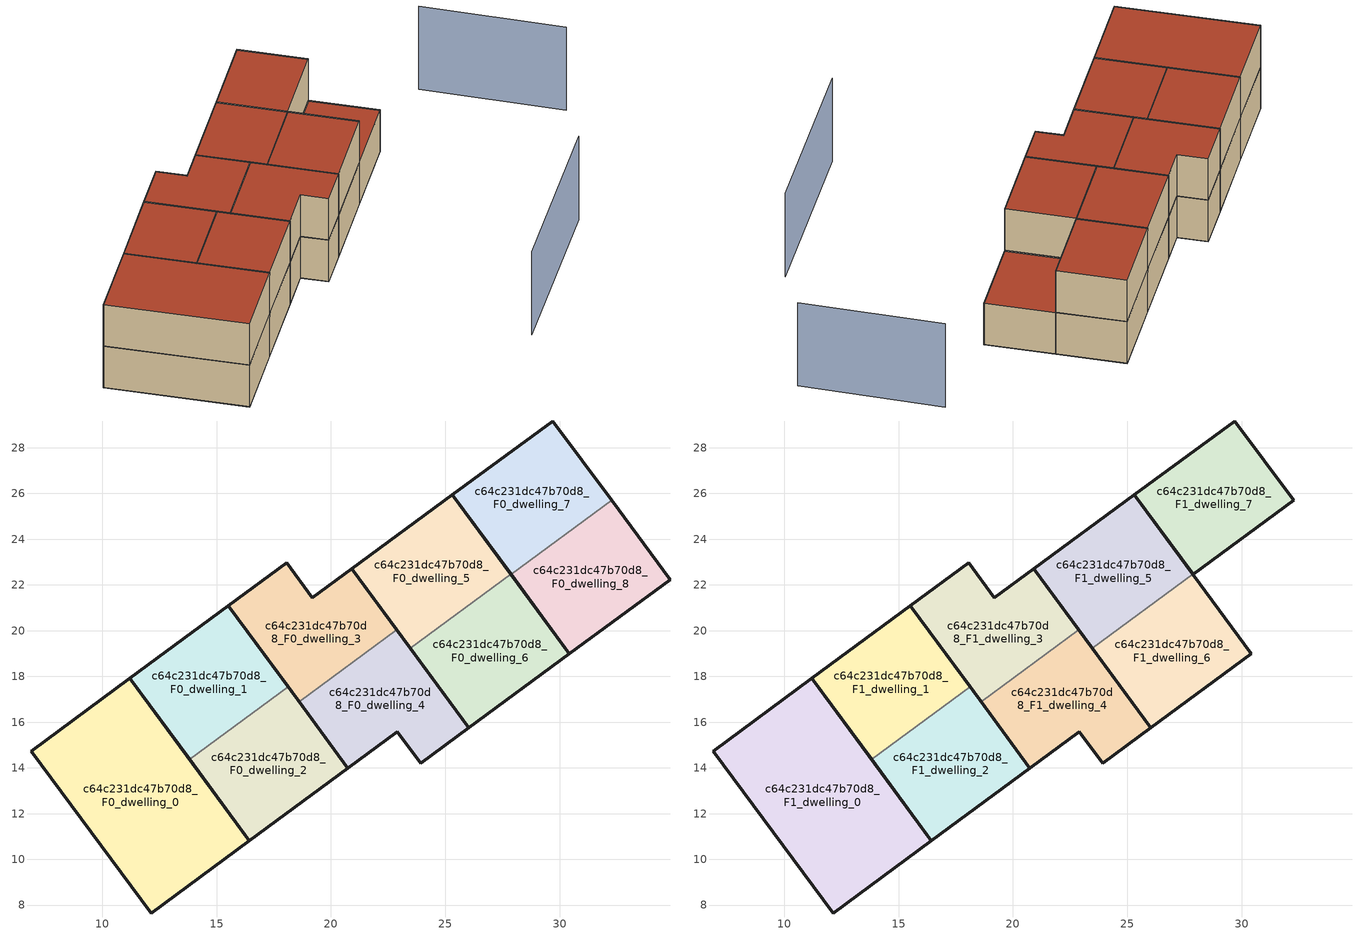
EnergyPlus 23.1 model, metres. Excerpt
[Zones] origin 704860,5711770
c64c231dc47b70d8_F0_dwelling_0
 floor ground (EU_floor_Construction): 16.43,10.82 11.21,17.92 6.89,14.74 12.13,7.65 z0
 wall outside (EU_wall_Construction): 16.43,10.82 12.13,7.65 6.89,14.74 11.21,17.92 16.43,10.82 z0:3
c64c231dc47b70d8_F0_dwelling_1
 floor ground (EU_floor_Construction): 18.13,17.54 15.52,21.09 11.21,17.92 13.82,14.37 z0
 wall outside (EU_wall_Construction): 13.82,14.37 11.21,17.92 15.52,21.09 18.13,17.54 z0:3
 wall to c64c231dc47b70d8_F0_dwelling_2 (EU_wall_Construction): 18.13,17.54 13.82,14.37 z0:3
c64c231dc47b70d8_F0_dwelling_2
 floor ground (EU_floor_Construction): 20.74,13.99 18.13,17.54 13.82,14.37 16.43,10.82 z0
 wall outside (EU_wall_Construction): 18.13,17.54 20.74,13.99 16.43,10.82 13.82,14.37 z0:3
c64c231dc47b70d8_F0_dwelling_3
 floor ground (EU_floor_Construction): 22.88,20.03 20.91,22.7 19.19,21.44 18.06,22.96 15.52,21.09 18.61,16.89 z0
 wall outside (EU_wall_Construction): 18.61,16.89 15.52,21.09 18.06,22.96 19.19,21.44 20.91,22.7 22.88,20.03 z0:3
 wall to c64c231dc47b70d8_F0_dwelling_4 (EU_wall_Construction): 22.88,20.03 18.61,16.89 z0:3
c64c231dc47b70d8_F0_dwelling_4
 floor ground (EU_floor_Construction): 26.03,15.75 22.88,20.03 18.61,16.89 20.74,13.99 22.9,15.58 23.92,14.2 z0
 wall outside (EU_wall_Construction): 22.88,20.03 26.03,15.75 23.92,14.2 22.9,15.58 20.74,13.99 18.61,16.89 z0:3
c64c231dc47b70d8_F0_dwelling_5
 floor ground (EU_floor_Construction): 27.87,22.46 25.31,25.94 20.91,22.7 23.47,19.23 z0
 wall outside (EU_wall_Construction): 23.47,19.23 20.91,22.7 25.31,25.94 27.87,22.46 z0:3
 wall to c64c231dc47b70d8_F0_dwelling_6 (EU_wall_Construction): 27.87,22.46 23.47,19.23 z0:3
c64c231dc47b70d8_F0_dwelling_6
 floor ground (EU_floor_Construction): 30.43,18.99 27.87,22.46 23.47,19.23 26.03,15.75 z0
 wall outside (EU_wall_Construction): 27.87,22.46 30.43,18.99 26.03,15.75 23.47,19.23 z0:3
c64c231dc47b70d8_F0_dwelling_7
 floor ground (EU_floor_Construction): 32.27,25.7 29.71,29.17 25.31,25.94 27.87,22.46 z0
 wall outside (EU_wall_Construction): 27.87,22.46 25.31,25.94 29.71,29.17 32.27,25.7 z0:3
 wall to c64c231dc47b70d8_F0_dwelling_8 (EU_wall_Construction): 32.27,25.7 27.87,22.46 z0:3
c64c231dc47b70d8_F0_dwelling_8
 floor ground (EU_floor_Construction): 34.84,22.24 32.27,25.7 27.87,22.46 30.43,18.99 z0
 wall outside (EU_wall_Construction): 32.27,25.7 34.84,22.24 30.43,18.99 27.87,22.46 z0:3
 roof outside (EU_roof_Construction): 32.27,25.7 34.84,22.24 30.43,18.99 27.87,22.46 z3
c64c231dc47b70d8_F1_dwelling_0
 floor to c64c231dc47b70d8_F0_dwelling_0 (EU_floor_Construction): 16.43,10.82 11.21,17.92 6.89,14.74 12.13,7.65 z3
 wall outside (EU_wall_Construction): 16.43,10.82 12.13,7.65 6.89,14.74 11.21,17.92 16.43,10.82 z3:6
 roof outside (EU_roof_Construction): 11.21,17.92 16.43,10.82 12.13,7.65 6.89,14.74 z6
c64c231dc47b70d8_F1_dwelling_1
 floor to c64c231dc47b70d8_F0_dwelling_1 (EU_floor_Construction): 18.13,17.54 15.52,21.09 11.21,17.92 13.82,14.37 z3
 wall outside (EU_wall_Construction): 13.82,14.37 11.21,17.92 15.52,21.09 18.13,17.54 z3:6
 wall to c64c231dc47b70d8_F1_dwelling_2 (EU_wall_Construction): 18.13,17.54 13.82,14.37 z3:6
 roof outside (EU_roof_Construction): 15.52,21.09 18.13,17.54 13.82,14.37 11.21,17.92 z6
c64c231dc47b70d8_F1_dwelling_2
 floor to c64c231dc47b70d8_F0_dwelling_2 (EU_floor_Construction): 20.74,13.99 18.13,17.54 13.82,14.37 16.43,10.82 z3
 wall outside (EU_wall_Construction): 18.13,17.54 20.74,13.99 16.43,10.82 13.82,14.37 z3:6
 roof outside (EU_roof_Construction): 18.13,17.54 20.74,13.99 16.43,10.82 13.82,14.37 z6
c64c231dc47b70d8_F1_dwelling_3
 floor to c64c231dc47b70d8_F0_dwelling_3 (EU_floor_Construction): 22.88,20.03 20.91,22.7 19.19,21.44 18.06,22.96 15.52,21.09 18.61,16.89 z3
 wall outside (EU_wall_Construction): 18.61,16.89 15.52,21.09 18.06,22.96 19.19,21.44 20.91,22.7 22.88,20.03 z3:6
 wall to c64c231dc47b70d8_F1_dwelling_4 (EU_wall_Construction): 22.88,20.03 18.61,16.89 z3:6
 roof outside (EU_roof_Construction): 20.91,22.7 22.88,20.03 18.61,16.89 15.52,21.09 18.06,22.96 19.19,21.44 z6
c64c231dc47b70d8_F1_dwelling_4
 floor to c64c231dc47b70d8_F0_dwelling_4 (EU_floor_Construction): 26.03,15.75 22.88,20.03 18.61,16.89 20.74,13.99 22.9,15.58 23.92,14.2 z3
 wall outside (EU_wall_Construction): 22.88,20.03 26.03,15.75 23.92,14.2 22.9,15.58 20.74,13.99 18.61,16.89 z3:6
 roof outside (EU_roof_Construction): 22.88,20.03 26.03,15.75 23.92,14.2 22.9,15.58 20.74,13.99 18.61,16.89 z6
c64c231dc47b70d8_F1_dwelling_5
 floor to c64c231dc47b70d8_F0_dwelling_5 (EU_floor_Construction): 27.87,22.46 25.31,25.94 20.91,22.7 23.47,19.23 z3
 wall outside (EU_wall_Construction): 23.47,19.23 20.91,22.7 25.31,25.94 27.87,22.46 z3:6
 wall to c64c231dc47b70d8_F1_dwelling_6 (EU_wall_Construction): 27.87,22.46 23.47,19.23 z3:6
 roof outside (EU_roof_Construction): 25.31,25.94 27.87,22.46 23.47,19.23 20.91,22.7 z6
c64c231dc47b70d8_F1_dwelling_6
 floor to c64c231dc47b70d8_F0_dwelling_6 (EU_floor_Construction): 30.43,18.99 27.87,22.46 23.47,19.23 26.03,15.75 z3
 wall outside (EU_wall_Construction): 27.87,22.46 30.43,18.99 26.03,15.75 23.47,19.23 z3:6
 roof outside (EU_roof_Construction): 27.87,22.46 30.43,18.99 26.03,15.75 23.47,19.23 z6
c64c231dc47b70d8_F1_dwelling_7
 floor to c64c231dc47b70d8_F0_dwelling_7 (EU_floor_Construction): 32.27,25.7 29.71,29.17 25.31,25.94 27.87,22.46 z3
 wall outside (EU_wall_Construction): 25.31,25.94 29.71,29.17 32.27,25.7 27.87,22.46 25.31,25.94 z3:6
 roof outside (EU_roof_Construction): 29.71,29.17 32.27,25.7 27.87,22.46 25.31,25.94 z6
shading: 29.45,2.36 39.15,9.39 / 45.81,18.24 40.66,25.52 z0:6
[Building]
EU S2 Campaign: North Axis=0; Terrain=City; Solar Distribution=FullExterior
[Site:Location]
London: Latitude=51.5; Longitude=-0.5; Time Zone=0; Elevation=25
[SizingPeriod:WeatherFileDays]
AnnualSizingPeriod: Begin Month=1; Begin Day of Month=1; End Month=12; End Day of Month=31; Day of Week for Start Day=Monday; Use Weather File Daylight Saving Period=No; Use Weather File Rain and Snow Indicators=No
[MATERIAL]
EU_InternalMass_Material: Roughness=MediumRough; Thickness=0.1; Conductivity=1; Density=1800; Specific Heat=900; Thermal Absorptance=0.9; Solar Absorptance=0.7; Visible Absorptance=0.7
[MATERIAL:NOMASS] Roughness=MediumRough; Thermal Absorptance=0.9; Solar Absorptance=0.7; Visible Absorptance=0.7
Name | Thermal Resistance
EU_wall_NoMass | 1.04674
EU_roof_NoMass | 4.32442
EU_floor_NoMass | 2.04616
[CONSTRUCTION]
EU_wall_Construction: EU_wall_NoMass
EU_roof_Construction: EU_roof_NoMass
EU_floor_Construction: EU_floor_NoMass
EU_InternalMass_Construction: EU_InternalMass_Material
[ZONE] Type=1; Multiplier=1; Ceiling Height=autocalculate; Floor Area=autocalculate; Part of Total Floor Area=Yes
Name | Volume
c64c231dc47b70d8_F0_dwelling_0; c64c231dc47b70d8_F1_dwelling_0 | 141.418
c64c231dc47b70d8_F0_dwelling_1; c64c231dc47b70d8_F1_dwelling_1 | 70.6978
c64c231dc47b70d8_F0_dwelling_2; c64c231dc47b70d8_F1_dwelling_2 | 70.6963
c64c231dc47b70d8_F0_dwelling_3; c64c231dc47b70d8_F1_dwelling_3 | 70.7219
c64c231dc47b70d8_F0_dwelling_4; c64c231dc47b70d8_F1_dwelling_4 | 70.7065
c64c231dc47b70d8_F0_dwelling_5; c64c231dc47b70d8_F1_dwelling_5 | 70.7043
c64c231dc47b70d8_F0_dwelling_6; c64c231dc47b70d8_F1_dwelling_6 | 70.7087
c64c231dc47b70d8_F0_dwelling_7; c64c231dc47b70d8_F1_dwelling_7; c64c231dc47b70d8_F0_dwelling_8 | 70.7021
[INTERNALMASS] Construction=EU_InternalMass_Construction
Name | Zone or ZoneList | Surface Area
c64c231dc47b70d8_F0_dwelling_0_EU_InternalMass | c64c231dc47b70d8_F0_dwelling_0 | 47.1392
c64c231dc47b70d8_F0_dwelling_1_EU_InternalMass | c64c231dc47b70d8_F0_dwelling_1 | 23.5661
c64c231dc47b70d8_F0_dwelling_2_EU_InternalMass | c64c231dc47b70d8_F0_dwelling_2 | 23.5654
c64c231dc47b70d8_F0_dwelling_3_EU_InternalMass | c64c231dc47b70d8_F0_dwelling_3 | 23.5741
c64c231dc47b70d8_F0_dwelling_4_EU_InternalMass | c64c231dc47b70d8_F0_dwelling_4 | 23.5686
c64c231dc47b70d8_F0_dwelling_5_EU_InternalMass | c64c231dc47b70d8_F0_dwelling_5 | 23.5679
c64c231dc47b70d8_F0_dwelling_6_EU_InternalMass | c64c231dc47b70d8_F0_dwelling_6 | 23.5693
c64c231dc47b70d8_F0_dwelling_7_EU_InternalMass | c64c231dc47b70d8_F0_dwelling_7 | 23.5673
c64c231dc47b70d8_F0_dwelling_8_EU_InternalMass | c64c231dc47b70d8_F0_dwelling_8 | 23.5676
c64c231dc47b70d8_F1_dwelling_0_EU_InternalMass | c64c231dc47b70d8_F1_dwelling_0 | 29.4585
c64c231dc47b70d8_F1_dwelling_1_EU_InternalMass | c64c231dc47b70d8_F1_dwelling_1 | 29.4564
c64c231dc47b70d8_F1_dwelling_2_EU_InternalMass | c64c231dc47b70d8_F1_dwelling_2 | 29.4597
c64c231dc47b70d8_F1_dwelling_3_EU_InternalMass | c64c231dc47b70d8_F1_dwelling_3 | 29.4633
c64c231dc47b70d8_F1_dwelling_4_EU_InternalMass | c64c231dc47b70d8_F1_dwelling_4 | 29.4611
c64c231dc47b70d8_F1_dwelling_5_EU_InternalMass | c64c231dc47b70d8_F1_dwelling_5 | 29.4595
c64c231dc47b70d8_F1_dwelling_6_EU_InternalMass | c64c231dc47b70d8_F1_dwelling_6 | 29.4636
c64c231dc47b70d8_F1_dwelling_7_EU_InternalMass | c64c231dc47b70d8_F1_dwelling_7 | 29.4623
[OTHEREQUIPMENT] Fuel Type=Electricity; Design Level Calculation Method=Watts/Area; Power per Zone Floor Area=1; Fraction Latent=0; Fraction Radiant=0; Fraction Lost=0; Carbon Dioxide Generation Rate=0; EndUse Subcategory=EU_Step8_InternalGains
Name | Zone or ZoneList or Space or SpaceList | Schedule
EU_Step8_InternalGain_c64c231dc47b70d8_F0_dwelling_0_f000 | c64c231dc47b70d8_F0_dwelling_0 | EU_Step8_GainSchedule_c64c231dc47b70d8_F0_dwelling_0_f000
EU_Step8_InternalGain_c64c231dc47b70d8_F0_dwelling_1_f000 | c64c231dc47b70d8_F0_dwelling_1 | EU_Step8_GainSchedule_c64c231dc47b70d8_F0_dwelling_1_f000
EU_Step8_InternalGain_c64c231dc47b70d8_F0_dwelling_2_f000 | c64c231dc47b70d8_F0_dwelling_2 | EU_Step8_GainSchedule_c64c231dc47b70d8_F0_dwelling_2_f000
EU_Step8_InternalGain_c64c231dc47b70d8_F0_dwelling_3_f000 | c64c231dc47b70d8_F0_dwelling_3 | EU_Step8_GainSchedule_c64c231dc47b70d8_F0_dwelling_3_f000
EU_Step8_InternalGain_c64c231dc47b70d8_F0_dwelling_4_f000 | c64c231dc47b70d8_F0_dwelling_4 | EU_Step8_GainSchedule_c64c231dc47b70d8_F0_dwelling_4_f000
EU_Step8_InternalGain_c64c231dc47b70d8_F0_dwelling_5_f000 | c64c231dc47b70d8_F0_dwelling_5 | EU_Step8_GainSchedule_c64c231dc47b70d8_F0_dwelling_5_f000
EU_Step8_InternalGain_c64c231dc47b70d8_F0_dwelling_6_f000 | c64c231dc47b70d8_F0_dwelling_6 | EU_Step8_GainSchedule_c64c231dc47b70d8_F0_dwelling_6_f000
EU_Step8_InternalGain_c64c231dc47b70d8_F0_dwelling_7_f000 | c64c231dc47b70d8_F0_dwelling_7 | EU_Step8_GainSchedule_c64c231dc47b70d8_F0_dwelling_7_f000
EU_Step8_InternalGain_c64c231dc47b70d8_F0_dwelling_8_f000 | c64c231dc47b70d8_F0_dwelling_8 | EU_Step8_GainSchedule_c64c231dc47b70d8_F0_dwelling_8_f000
EU_Step8_InternalGain_c64c231dc47b70d8_F1_dwelling_0_f000 | c64c231dc47b70d8_F1_dwelling_0 | EU_Step8_GainSchedule_c64c231dc47b70d8_F1_dwelling_0_f000
EU_Step8_InternalGain_c64c231dc47b70d8_F1_dwelling_1_f000 | c64c231dc47b70d8_F1_dwelling_1 | EU_Step8_GainSchedule_c64c231dc47b70d8_F1_dwelling_1_f000
EU_Step8_InternalGain_c64c231dc47b70d8_F1_dwelling_2_f000 | c64c231dc47b70d8_F1_dwelling_2 | EU_Step8_GainSchedule_c64c231dc47b70d8_F1_dwelling_2_f000
EU_Step8_InternalGain_c64c231dc47b70d8_F1_dwelling_3_f000 | c64c231dc47b70d8_F1_dwelling_3 | EU_Step8_GainSchedule_c64c231dc47b70d8_F1_dwelling_3_f000
EU_Step8_InternalGain_c64c231dc47b70d8_F1_dwelling_4_f000 | c64c231dc47b70d8_F1_dwelling_4 | EU_Step8_GainSchedule_c64c231dc47b70d8_F1_dwelling_4_f000
EU_Step8_InternalGain_c64c231dc47b70d8_F1_dwelling_5_f000 | c64c231dc47b70d8_F1_dwelling_5 | EU_Step8_GainSchedule_c64c231dc47b70d8_F1_dwelling_5_f000
EU_Step8_InternalGain_c64c231dc47b70d8_F1_dwelling_6_f000 | c64c231dc47b70d8_F1_dwelling_6 | EU_Step8_GainSchedule_c64c231dc47b70d8_F1_dwelling_6_f000
EU_Step8_InternalGain_c64c231dc47b70d8_F1_dwelling_7_f000 | c64c231dc47b70d8_F1_dwelling_7 | EU_Step8_GainSchedule_c64c231dc47b70d8_F1_dwelling_7_f000
[ZONEVENTILATION:DESIGNFLOWRATE] Schedule=EU_AlwaysOn; Design Flow Rate Calculation Method=AirChanges/Hour; Air Changes per Hour=0.488719; Ventilation Type=Natural; Fan Pressure Rise=0; Fan Total Efficiency=1; Constant Term Coefficient=1; Temperature Term Coefficient=0; Velocity Term Coefficient=0; Velocity Squared Term Coefficient=0; Minimum Indoor Temperature=-100; Maximum Indoor Temperature=100; Delta Temperature=-100; Minimum Outdoor Temperature=-100; Maximum Outdoor Temperature=100; Maximum Wind Speed=40
Name | Zone or ZoneList or Space or SpaceList
EU_ConstantAir_c64c231dc47b70d8_F0_dwelling_0 | c64c231dc47b70d8_F0_dwelling_0
EU_ConstantAir_c64c231dc47b70d8_F0_dwelling_1 | c64c231dc47b70d8_F0_dwelling_1
EU_ConstantAir_c64c231dc47b70d8_F0_dwelling_2 | c64c231dc47b70d8_F0_dwelling_2
EU_ConstantAir_c64c231dc47b70d8_F0_dwelling_3 | c64c231dc47b70d8_F0_dwelling_3
EU_ConstantAir_c64c231dc47b70d8_F0_dwelling_4 | c64c231dc47b70d8_F0_dwelling_4
EU_ConstantAir_c64c231dc47b70d8_F0_dwelling_5 | c64c231dc47b70d8_F0_dwelling_5
EU_ConstantAir_c64c231dc47b70d8_F0_dwelling_6 | c64c231dc47b70d8_F0_dwelling_6
EU_ConstantAir_c64c231dc47b70d8_F0_dwelling_7 | c64c231dc47b70d8_F0_dwelling_7
EU_ConstantAir_c64c231dc47b70d8_F0_dwelling_8 | c64c231dc47b70d8_F0_dwelling_8
EU_ConstantAir_c64c231dc47b70d8_F1_dwelling_0 | c64c231dc47b70d8_F1_dwelling_0
EU_ConstantAir_c64c231dc47b70d8_F1_dwelling_1 | c64c231dc47b70d8_F1_dwelling_1
EU_ConstantAir_c64c231dc47b70d8_F1_dwelling_2 | c64c231dc47b70d8_F1_dwelling_2
EU_ConstantAir_c64c231dc47b70d8_F1_dwelling_3 | c64c231dc47b70d8_F1_dwelling_3
EU_ConstantAir_c64c231dc47b70d8_F1_dwelling_4 | c64c231dc47b70d8_F1_dwelling_4
EU_ConstantAir_c64c231dc47b70d8_F1_dwelling_5 | c64c231dc47b70d8_F1_dwelling_5
EU_ConstantAir_c64c231dc47b70d8_F1_dwelling_6 | c64c231dc47b70d8_F1_dwelling_6
EU_ConstantAir_c64c231dc47b70d8_F1_dwelling_7 | c64c231dc47b70d8_F1_dwelling_7
[HVACTEMPLATE:THERMOSTAT] Constant Heating Setpoint=20; Constant Cooling Setpoint=50
EU_HeatOnly_c64c231dc47b70d8_F0_dwelling_0; EU_HeatOnly_c64c231dc47b70d8_F0_dwelling_1; EU_HeatOnly_c64c231dc47b70d8_F0_dwelling_2; EU_HeatOnly_c64c231dc47b70d8_F0_dwelling_3; EU_HeatOnly_c64c231dc47b70d8_F0_dwelling_4; EU_HeatOnly_c64c231dc47b70d8_F0_dwelling_5; EU_HeatOnly_c64c231dc47b70d8_F0_dwelling_6; EU_HeatOnly_c64c231dc47b70d8_F0_dwelling_7; EU_HeatOnly_c64c231dc47b70d8_F0_dwelling_8; EU_HeatOnly_c64c231dc47b70d8_F1_dwelling_0; EU_HeatOnly_c64c231dc47b70d8_F1_dwelling_1; EU_HeatOnly_c64c231dc47b70d8_F1_dwelling_2; EU_HeatOnly_c64c231dc47b70d8_F1_dwelling_3; EU_HeatOnly_c64c231dc47b70d8_F1_dwelling_4; EU_HeatOnly_c64c231dc47b70d8_F1_dwelling_5; EU_HeatOnly_c64c231dc47b70d8_F1_dwelling_6; EU_HeatOnly_c64c231dc47b70d8_F1_dwelling_7
[HVACTEMPLATE:ZONE:IDEALLOADSAIRSYSTEM] System Availability Schedule=EU_AlwaysOn; Maximum Heating Supply Air Temperature=50; Minimum Cooling Supply Air Temperature=13; Maximum Heating Supply Air Humidity Ratio=0.0156; Minimum Cooling Supply Air Humidity Ratio=0.0077; Heating Limit=NoLimit; Cooling Limit=NoLimit; Heating Availability Schedule=EU_AlwaysOn; Cooling Availability Schedule=EU_CoolingOff; Dehumidification Control Type=ConstantSensibleHeatRatio; Cooling Sensible Heat Ratio=0.7; Dehumidification Setpoint=60; Humidification Control Type=None; Humidification Setpoint=30; Outdoor Air Method=None; Outdoor Air Flow Rate per Person=0.00944; Outdoor Air Flow Rate per Zone Floor Area=0; Outdoor Air Flow Rate per Zone=0; Demand Controlled Ventilation Type=None; Outdoor Air Economizer Type=NoEconomizer; Heat Recovery Type=None; Sensible Heat Recovery Effectiveness=0.7; Latent Heat Recovery Effectiveness=0.65
Name | Template Thermostat
c64c231dc47b70d8_F0_dwelling_0 | EU_HeatOnly_c64c231dc47b70d8_F0_dwelling_0
c64c231dc47b70d8_F0_dwelling_1 | EU_HeatOnly_c64c231dc47b70d8_F0_dwelling_1
c64c231dc47b70d8_F0_dwelling_2 | EU_HeatOnly_c64c231dc47b70d8_F0_dwelling_2
c64c231dc47b70d8_F0_dwelling_3 | EU_HeatOnly_c64c231dc47b70d8_F0_dwelling_3
c64c231dc47b70d8_F0_dwelling_4 | EU_HeatOnly_c64c231dc47b70d8_F0_dwelling_4
c64c231dc47b70d8_F0_dwelling_5 | EU_HeatOnly_c64c231dc47b70d8_F0_dwelling_5
c64c231dc47b70d8_F0_dwelling_6 | EU_HeatOnly_c64c231dc47b70d8_F0_dwelling_6
c64c231dc47b70d8_F0_dwelling_7 | EU_HeatOnly_c64c231dc47b70d8_F0_dwelling_7
c64c231dc47b70d8_F0_dwelling_8 | EU_HeatOnly_c64c231dc47b70d8_F0_dwelling_8
c64c231dc47b70d8_F1_dwelling_0 | EU_HeatOnly_c64c231dc47b70d8_F1_dwelling_0
c64c231dc47b70d8_F1_dwelling_1 | EU_HeatOnly_c64c231dc47b70d8_F1_dwelling_1
c64c231dc47b70d8_F1_dwelling_2 | EU_HeatOnly_c64c231dc47b70d8_F1_dwelling_2
c64c231dc47b70d8_F1_dwelling_3 | EU_HeatOnly_c64c231dc47b70d8_F1_dwelling_3
c64c231dc47b70d8_F1_dwelling_4 | EU_HeatOnly_c64c231dc47b70d8_F1_dwelling_4
c64c231dc47b70d8_F1_dwelling_5 | EU_HeatOnly_c64c231dc47b70d8_F1_dwelling_5
c64c231dc47b70d8_F1_dwelling_6 | EU_HeatOnly_c64c231dc47b70d8_F1_dwelling_6
c64c231dc47b70d8_F1_dwelling_7 | EU_HeatOnly_c64c231dc47b70d8_F1_dwelling_7
[SIZING:ZONE] Zone Cooling Design Supply Air Temperature Input Method=SupplyAirTemperature; Zone Cooling Design Supply Air Temperature=13; Zone Heating Design Supply Air Temperature Input Method=SupplyAirTemperature; Zone Heating Design Supply Air Temperature=50; Zone Cooling Design Supply Air Humidity Ratio=0.008; Zone Heating Design Supply Air Humidity Ratio=0.008; Cooling Design Air Flow Method=DesignDay; Cooling Design Air Flow Rate=0; Cooling Minimum Air Flow per Zone Floor Area=0.000762; Cooling Minimum Air Flow=0; Cooling Minimum Air Flow Fraction=0.2; Heating Design Air Flow Method=DesignDay; Heating Design Air Flow Rate=0; Heating Maximum Air Flow per Zone Floor Area=0.002032; Heating Maximum Air Flow=0.141576; Heating Maximum Air Flow Fraction=0.3; Account for Dedicated Outdoor Air System=No; Dedicated Outdoor Air System Control Strategy=NeutralSupplyAir; Dedicated Outdoor Air Low Setpoint Temperature for Design=autosize; Dedicated Outdoor Air High Setpoint Temperature for Design=autosize; Zone Load Sizing Method=Sensible Load Only No Latent Load; Zone Latent Cooling Design Supply Air Humidity Ratio Input Method=HumidityRatioDifference; Zone Cooling Design Supply Air Humidity Ratio Difference=0.005; Zone Latent Heating Design Supply Air Humidity Ratio Input Method=HumidityRatioDifference; Zone Humidification Design Supply Air Humidity Ratio Difference=0.005
c64c231dc47b70d8_F0_dwelling_0; c64c231dc47b70d8_F0_dwelling_1; c64c231dc47b70d8_F0_dwelling_2; c64c231dc47b70d8_F0_dwelling_3; c64c231dc47b70d8_F0_dwelling_4; c64c231dc47b70d8_F0_dwelling_5; c64c231dc47b70d8_F0_dwelling_6; c64c231dc47b70d8_F0_dwelling_7; c64c231dc47b70d8_F0_dwelling_8; c64c231dc47b70d8_F1_dwelling_0; c64c231dc47b70d8_F1_dwelling_1; c64c231dc47b70d8_F1_dwelling_2; c64c231dc47b70d8_F1_dwelling_3; c64c231dc47b70d8_F1_dwelling_4; c64c231dc47b70d8_F1_dwelling_5; c64c231dc47b70d8_F1_dwelling_6; c64c231dc47b70d8_F1_dwelling_7
[SCHEDULE:CONSTANT]
Name | Hourly Value
EU_AlwaysOn | 1
EU_CoolingOff | 0
[SCHEDULE:FILE] Column Number=1; Rows to Skip at Top=0; Number of Hours of Data=8760; Column Separator=Comma; Interpolate to Timestep=No; Minutes per Item=60; Adjust Schedule for Daylight Savings=Yes
Name | File
EU_Step8_GainSchedule_c64c231dc47b70d8_F0_dwelling_0_f000 | ../../schedules/c64c231dc47b70d8/c64c231dc47b70d8_F0_dwelling_0_f000_gain.csv
EU_Step8_GainSchedule_c64c231dc47b70d8_F0_dwelling_1_f000 | ../../schedules/c64c231dc47b70d8/c64c231dc47b70d8_F0_dwelling_1_f000_gain.csv
EU_Step8_GainSchedule_c64c231dc47b70d8_F0_dwelling_2_f000 | ../../schedules/c64c231dc47b70d8/c64c231dc47b70d8_F0_dwelling_2_f000_gain.csv
EU_Step8_GainSchedule_c64c231dc47b70d8_F0_dwelling_3_f000 | ../../schedules/c64c231dc47b70d8/c64c231dc47b70d8_F0_dwelling_3_f000_gain.csv
EU_Step8_GainSchedule_c64c231dc47b70d8_F0_dwelling_4_f000 | ../../schedules/c64c231dc47b70d8/c64c231dc47b70d8_F0_dwelling_4_f000_gain.csv
EU_Step8_GainSchedule_c64c231dc47b70d8_F0_dwelling_5_f000 | ../../schedules/c64c231dc47b70d8/c64c231dc47b70d8_F0_dwelling_5_f000_gain.csv
EU_Step8_GainSchedule_c64c231dc47b70d8_F0_dwelling_6_f000 | ../../schedules/c64c231dc47b70d8/c64c231dc47b70d8_F0_dwelling_6_f000_gain.csv
EU_Step8_GainSchedule_c64c231dc47b70d8_F0_dwelling_7_f000 | ../../schedules/c64c231dc47b70d8/c64c231dc47b70d8_F0_dwelling_7_f000_gain.csv
EU_Step8_GainSchedule_c64c231dc47b70d8_F0_dwelling_8_f000 | ../../schedules/c64c231dc47b70d8/c64c231dc47b70d8_F0_dwelling_8_f000_gain.csv
EU_Step8_GainSchedule_c64c231dc47b70d8_F1_dwelling_0_f000 | ../../schedules/c64c231dc47b70d8/c64c231dc47b70d8_F1_dwelling_0_f000_gain.csv
EU_Step8_GainSchedule_c64c231dc47b70d8_F1_dwelling_1_f000 | ../../schedules/c64c231dc47b70d8/c64c231dc47b70d8_F1_dwelling_1_f000_gain.csv
EU_Step8_GainSchedule_c64c231dc47b70d8_F1_dwelling_2_f000 | ../../schedules/c64c231dc47b70d8/c64c231dc47b70d8_F1_dwelling_2_f000_gain.csv
EU_Step8_GainSchedule_c64c231dc47b70d8_F1_dwelling_3_f000 | ../../schedules/c64c231dc47b70d8/c64c231dc47b70d8_F1_dwelling_3_f000_gain.csv
EU_Step8_GainSchedule_c64c231dc47b70d8_F1_dwelling_4_f000 | ../../schedules/c64c231dc47b70d8/c64c231dc47b70d8_F1_dwelling_4_f000_gain.csv
EU_Step8_GainSchedule_c64c231dc47b70d8_F1_dwelling_5_f000 | ../../schedules/c64c231dc47b70d8/c64c231dc47b70d8_F1_dwelling_5_f000_gain.csv
EU_Step8_GainSchedule_c64c231dc47b70d8_F1_dwelling_6_f000 | ../../schedules/c64c231dc47b70d8/c64c231dc47b70d8_F1_dwelling_6_f000_gain.csv
EU_Step8_GainSchedule_c64c231dc47b70d8_F1_dwelling_7_f000 | ../../schedules/c64c231dc47b70d8/c64c231dc47b70d8_F1_dwelling_7_f000_gain.csv
